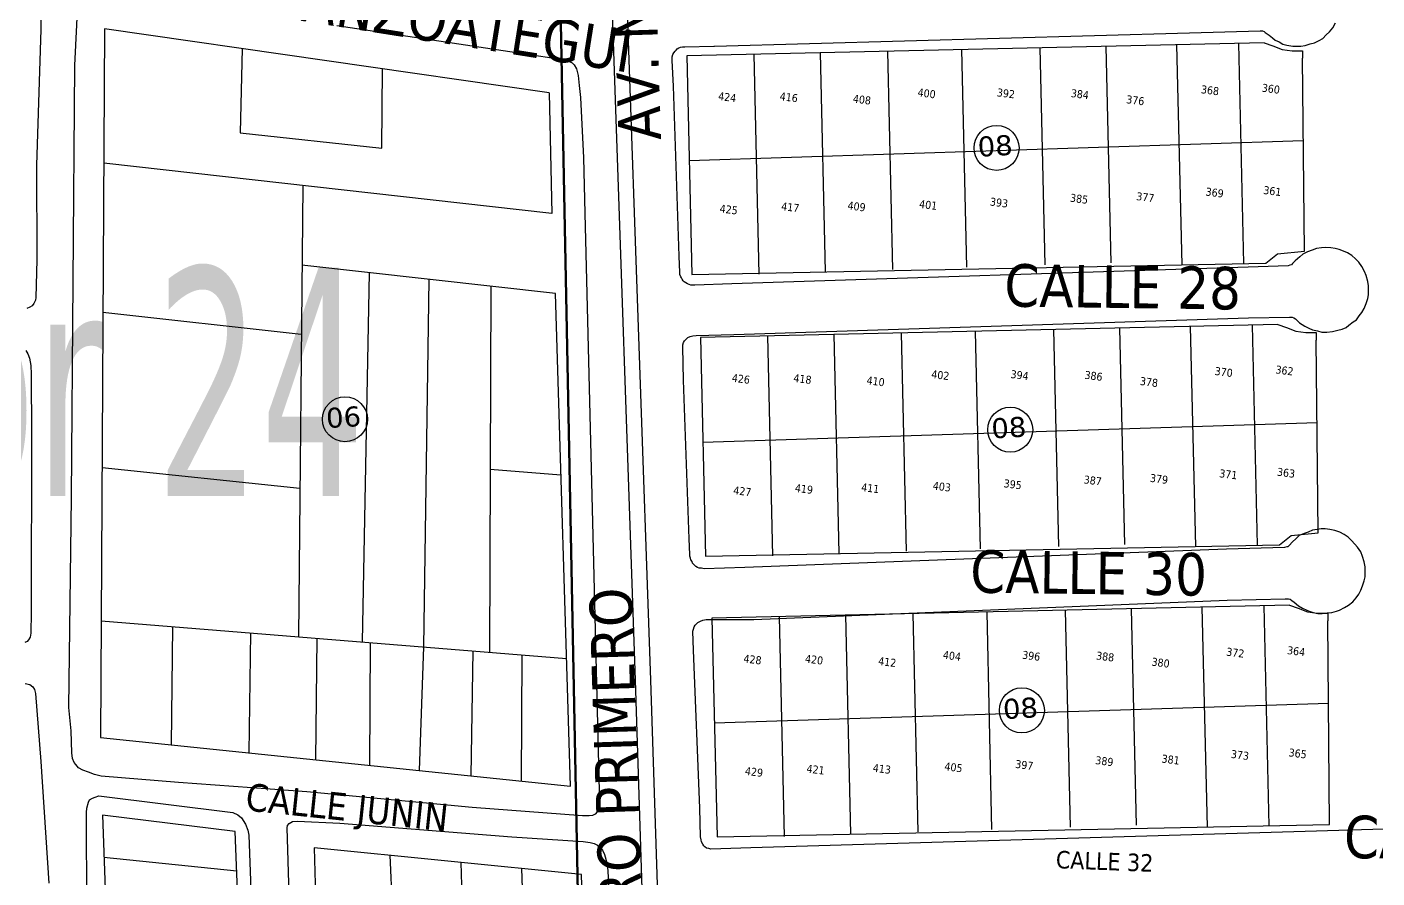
# Model space of a CAD drawing. Header units: metres. Extents: x 2 to 659295185, y -28 to 1124222152.
# Drawn here: x 657864.3 to 658134.2, y 1123597.7 to 1123767.8 of the extents above; entities that cross this region are included whole.
import ezdxf
from ezdxf.enums import TextEntityAlignment as Align

# ---------------------------------------------------------------- set-up
doc = ezdxf.new("R2010")
doc.units = ezdxf.units.M
doc.header["$MEASUREMENT"] = 0
for name, color, linetype in [('CALLES', 1, 'CONTINUOUS'), ('CURVAS', 2, 'CONTINUOUS'), ('MANZANA', 30, 'CONTINUOUS'), ('Numero de manzana', 6, 'CONTINUOUS'), ('Parcelas', 140, 'CONTINUOUS'), ('TEXTOS', 7, 'CONTINUOUS')]:
    doc.layers.add(name, color=color, linetype=linetype)
doc.styles.add('ROMAN', font='verdana.ttf')
doc.styles.get("Standard").update_dxf_attribs({"font": 'tahoma.ttf'})

msp = doc.modelspace()

# ---------------------------------------------------------------- linework, layer by layer
at = {"layer": 'CURVAS', "lineweight": 211}
msp.add_lwpolyline([(657971, 1123772), (657979, 1123363), (657504, 1123468), (657209, 1123527), (657217, 1123883), (657420, 1123852), (657971, 1123772)], dxfattribs=at)
at = {"layer": 'MANZANA', "lineweight": -2}
for p, q in [((657873.9042, 1123760.1519), (657874.5144, 1123772.3194)), ((658125.3529, 1123767.6803), (658125.8889, 1123768.6801)), ((657926.2488, 1123768.1202), (657963.5282, 1123762.5414)), ((658001.7642, 1123764.0311), (658096.7564, 1123766.6705)), ((658096.7564, 1123766.6705), (658110.8897, 1123767.0605)), ((658110.8897, 1123767.0605), (658111.3268, 1123767.0705)), ((658111.3268, 1123767.0705), (658111.6566, 1123766.9605)), ((658111.6566, 1123766.9605), (658111.8792, 1123766.7405)), ((658111.8792, 1123766.7405), (658112.6461, 1123766.1906)), ((658112.6461, 1123766.1906), (658113.3058, 1123765.6408)), ((658123.3822, 1123765.5708), (658124.0418, 1123766.2406)), ((658124.0418, 1123766.2406), (658124.6933, 1123766.9005)), ((658124.6933, 1123766.9005), (658125.3529, 1123767.6803)), ((657993.8812, 1123763.0013), (657994.0956, 1123763.2312)), ((657994.0956, 1123763.2312), (657994.3182, 1123763.4512)), ((657994.3182, 1123763.4512), (657994.6398, 1123763.6712)), ((657994.6398, 1123763.6712), (657994.9696, 1123763.7811)), ((657994.9696, 1123763.7811), (657995.4067, 1123763.9011)), ((657995.4067, 1123763.9011), (657995.8437, 1123763.9011)), ((657995.8437, 1123763.9011), (658001.657, 1123764.0311)), ((658001.657, 1123764.0311), (658001.7642, 1123764.0311)), ((658113.3058, 1123765.6408), (658113.8582, 1123765.2008)), ((658113.8582, 1123765.2008), (658114.6251, 1123764.8709)), ((658114.6251, 1123764.8709), (658115.392, 1123764.431)), ((658115.392, 1123764.431), (658116.1588, 1123764.211)), ((658116.1588, 1123764.211), (658117.3627, 1123763.9911)), ((658117.3627, 1123763.9911), (658118.1296, 1123764.0011)), ((658118.1296, 1123764.0011), (658119.0119, 1123764.0011)), ((658119.0119, 1123764.0011), (658119.8859, 1123764.1211)), ((658119.8859, 1123764.1211), (658120.8672, 1123764.451)), ((658120.8672, 1123764.451), (658121.7495, 1123764.6809)), ((658121.7495, 1123764.6809), (658122.6236, 1123765.1209)), ((658122.6236, 1123765.1209), (658123.3822, 1123765.5708)), ((657963.5282, 1123762.5414), (657971.4278, 1123761.3516)), ((657971.4278, 1123761.3516), (657972.6317, 1123761.0317)), ((657972.6317, 1123761.0317), (657973.2913, 1123760.7018)), ((657973.2913, 1123760.7018), (657973.7284, 1123760.2618)), ((657993.337, 1123761.8915), (657993.4442, 1123762.3414)), ((657993.337, 1123761.1217), (657993.337, 1123761.8915)), ((657993.5843, 1123756.0327), (657993.337, 1123761.1217)), ((657993.4442, 1123762.3414), (657993.6586, 1123762.6714)), ((657993.6586, 1123762.6714), (657993.8812, 1123763.0013)), ((657873.195, 1123673.7695), (657873.9042, 1123760.1519)), ((657973.7284, 1123760.2618), (657974.1736, 1123759.492)), ((657974.1736, 1123759.492), (657974.5035, 1123758.1623)), ((657974.5035, 1123758.1623), (657974.7343, 1123756.1727)), ((657974.7343, 1123756.1727), (657974.9652, 1123753.7432)), ((657994.7223, 1123721.9796), (657993.5843, 1123756.0327)), ((657974.9652, 1123753.7432), (657975.5672, 1123741.6856)), ((657975.5672, 1123741.6856), (657975.831, 1123730.6279)), ((657975.831, 1123730.6279), (657978.6346, 1123617.7209)), ((658120.29, 1123722.8695), (658119.4159, 1123722.4196)), ((658121.2712, 1123723.1994), (658120.29, 1123722.8695)), ((658122.1453, 1123723.5393), (658121.2712, 1123723.1994)), ((658123.1348, 1123723.6493), (658122.1453, 1123723.5393)), ((658124.0089, 1123723.7693), (658123.1348, 1123723.6493)), ((658124.9984, 1123723.6593), (658124.0089, 1123723.7693)), ((658125.8724, 1123723.5493), (658124.9984, 1123723.6593)), ((658126.6393, 1123723.3394), (658125.8724, 1123723.5493)), ((658127.5216, 1123723.0094), (658126.6393, 1123723.3394)), ((658128.2885, 1123722.6795), (658127.5216, 1123723.0094)), ((658129.1708, 1123722.1296), (658128.2885, 1123722.6795)), ((657994.846, 1123718.7703), (657994.7223, 1123721.9796)), ((658116.4639, 1123720.08), (658108.4654, 1123719.8301)), ((658116.7938, 1123720.2), (658116.4639, 1123720.08)), ((658117.1236, 1123720.31), (658116.7938, 1123720.2)), ((658117.338, 1123720.5299), (658117.1236, 1123720.31)), ((658117.8822, 1123721.0898), (658117.338, 1123720.5299)), ((658118.7563, 1123721.8597), (658117.8822, 1123721.0898)), ((658119.4159, 1123722.4196), (658118.7563, 1123721.8597)), ((658129.9376, 1123721.4697), (658129.1708, 1123722.1296)), ((658130.5973, 1123720.8099), (658129.9376, 1123721.4697)), ((658131.1498, 1123719.9301), (658130.5973, 1123720.8099)), ((658131.7022, 1123718.9303), (658131.1498, 1123719.9301)), ((657994.846, 1123718.3304), (657994.846, 1123718.7703)), ((657995.0686, 1123717.8805), (657994.846, 1123718.3304)), ((657995.1758, 1123717.6605), (657995.0686, 1123717.8805)), ((657995.2912, 1123717.4406), (657995.1758, 1123717.6605)), ((657995.5056, 1123717.1106), (657995.2912, 1123717.4406)), ((658108.4654, 1123719.8301), (658005.2605, 1123716.4908)), ((658132.0321, 1123718.1604), (658131.7022, 1123718.9303)), ((658132.3702, 1123716.9507), (658132.0321, 1123718.1604)), ((657995.7283, 1123716.8907), (657995.5056, 1123717.1106)), ((657996.0581, 1123716.6707), (657995.7283, 1123716.8907)), ((657996.3879, 1123716.4508), (657996.0581, 1123716.6707)), ((657996.7178, 1123716.3408), (657996.3879, 1123716.4508)), ((657997.0476, 1123716.2308), (657996.7178, 1123716.3408)), ((657997.8145, 1123716.2408), (657997.0476, 1123716.2308)), ((658005.2605, 1123716.4908), (657997.8145, 1123716.2408)), ((658132.4856, 1123716.0608), (658132.3702, 1123716.9507)), ((658132.4856, 1123715.181), (658132.4856, 1123716.0608)), ((658132.4938, 1123714.2912), (658132.4856, 1123715.181)), ((658131.628, 1123711.5218), (658132.0568, 1123712.5216)), ((658132.0568, 1123712.5216), (658132.3866, 1123713.5214)), ((658132.3866, 1123713.5214), (658132.4938, 1123714.2912)), ((658005.6398, 1123706.3228), (658108.5149, 1123709.6521)), ((658108.5149, 1123709.6521), (658116.7278, 1123709.8021)), ((658116.7278, 1123709.8021), (658117.2803, 1123709.8021)), ((658117.2803, 1123709.8021), (658117.6101, 1123709.6921)), ((658117.6101, 1123709.6921), (658117.9399, 1123709.4722)), ((658117.9399, 1123709.4722), (658118.7068, 1123708.7023)), ((658129.4429, 1123708.8623), (658130.1025, 1123709.3022)), ((658130.1025, 1123709.3022), (658130.6468, 1123710.0821)), ((658130.6468, 1123710.0821), (658131.191, 1123710.7519)), ((658131.191, 1123710.7519), (658131.628, 1123711.5218)), ((658118.7068, 1123708.7023), (658119.2593, 1123708.3724)), ((658119.2593, 1123708.3724), (658119.8035, 1123708.0425)), ((658119.8035, 1123708.0425), (658120.5786, 1123707.6026)), ((658120.5786, 1123707.6026), (658121.3455, 1123707.2726)), ((658121.3455, 1123707.2726), (658122.335, 1123707.0627)), ((658122.335, 1123707.0627), (658123.209, 1123706.8427)), ((658123.209, 1123706.8427), (658124.1985, 1123706.8427)), ((658124.1985, 1123706.8427), (658125.287, 1123706.9627)), ((658125.287, 1123706.9627), (658126.3837, 1123707.1827)), ((658126.3837, 1123707.1827), (658127.2577, 1123707.4126)), ((658127.2577, 1123707.4126), (658128.0246, 1123707.7525)), ((658128.0246, 1123707.7525), (658128.5688, 1123708.1924)), ((658128.5688, 1123708.1924), (658129.4429, 1123708.8623)), ((657995.4562, 1123704.2832), (657995.5633, 1123704.7232)), ((657995.4562, 1123703.8433), (657995.4562, 1123704.2832)), ((657995.5963, 1123697.2047), (657995.4562, 1123703.8433)), ((657995.5633, 1123704.7232), (657995.7777, 1123705.0631)), ((657995.7777, 1123705.0631), (657996.1076, 1123705.393)), ((657996.1076, 1123705.393), (657996.4374, 1123705.723)), ((657996.4374, 1123705.723), (657996.8744, 1123705.9529)), ((657996.8744, 1123705.9529), (657997.4187, 1123706.0629)), ((657997.4187, 1123706.0629), (657998.0783, 1123706.1729)), ((657998.0783, 1123706.1729), (658005.6398, 1123706.3228)), ((657864.0751, 1123703.1435), (657864.5204, 1123702.4836)), ((657864.5204, 1123702.4836), (657864.8502, 1123701.6038)), ((657864.8502, 1123701.6038), (657865.0811, 1123700.1641)), ((657865.0811, 1123700.1641), (657865.1965, 1123698.3944)), ((657865.1965, 1123698.3944), (657865.246, 1123686.3369)), ((657996.726, 1123665.4711), (657995.5963, 1123697.2047)), ((657865.246, 1123686.3369), (657865.1883, 1123650.7241)), ((657872.725, 1123631.738), (657873.195, 1123673.7695)), ((658118.682, 1123666.121), (658118.0224, 1123665.5611)), ((658119.6633, 1123666.5709), (658118.682, 1123666.121)), ((658120.4302, 1123666.7909), (658119.6633, 1123666.5709)), ((658121.3042, 1123667.2408), (658120.4302, 1123666.7909)), ((658122.2855, 1123667.3508), (658121.3042, 1123667.2408)), ((658123.0523, 1123667.4707), (658122.2855, 1123667.3508)), ((658123.8192, 1123667.4707), (658123.0523, 1123667.4707)), ((658124.8087, 1123667.3608), (658123.8192, 1123667.4707)), ((658125.7982, 1123667.1508), (658124.8087, 1123667.3608)), ((658126.7877, 1123666.8209), (658125.7982, 1123667.1508)), ((658127.6618, 1123666.381), (658126.7877, 1123666.8209)), ((658128.4286, 1123665.8311), (658127.6618, 1123666.381)), ((657996.8497, 1123662.3718), (657996.726, 1123665.4711)), ((658104.1199, 1123663.4016), (658007.8167, 1123659.7623)), ((658115.73, 1123663.7815), (658104.1199, 1123663.4016)), ((658116.1671, 1123663.9015), (658115.73, 1123663.7815)), ((658116.3897, 1123663.9015), (658116.1671, 1123663.9015)), ((658116.7113, 1123664.2314), (658116.3897, 1123663.9015)), ((658117.2638, 1123664.7913), (658116.7113, 1123664.2314)), ((658118.0224, 1123665.5611), (658117.2638, 1123664.7913)), ((658129.2037, 1123665.0612), (658128.4286, 1123665.8311)), ((658130.3004, 1123663.8515), (658129.2037, 1123665.0612)), ((658130.9684, 1123662.8617), (658130.3004, 1123663.8515)), ((657996.8497, 1123662.0418), (657996.8497, 1123662.3718)), ((657996.9569, 1123661.6019), (657996.8497, 1123662.0418)), ((657997.0723, 1123661.262), (657996.9569, 1123661.6019)), ((657997.295, 1123660.9321), (657997.0723, 1123661.262)), ((657997.4022, 1123660.6021), (657997.295, 1123660.9321)), ((657997.6248, 1123660.3822), (657997.4022, 1123660.6021)), ((658131.2982, 1123661.9719), (658130.9684, 1123662.8617)), ((658131.628, 1123660.8721), (658131.2982, 1123661.9719)), ((658131.8589, 1123659.8723), (658131.628, 1123660.8721)), ((657997.8392, 1123660.1622), (657997.6248, 1123660.3822)), ((657998.0618, 1123659.9423), (657997.8392, 1123660.1622)), ((657998.3917, 1123659.7223), (657998.0618, 1123659.9423)), ((657998.7215, 1123659.6123), (657998.3917, 1123659.7223)), ((657999.1585, 1123659.6123), (657998.7215, 1123659.6123)), ((657999.711, 1123659.5124), (657999.1585, 1123659.6123)), ((658007.8167, 1123659.7623), (657999.711, 1123659.5124)), ((658131.6445, 1123657.1128), (658131.8672, 1123657.8827)), ((658131.8589, 1123658.9925), (658131.8589, 1123659.8723)), ((658131.8672, 1123657.8827), (658131.8589, 1123658.9925)), ((658130.5643, 1123654.4534), (658131.0013, 1123655.2232)), ((658131.0013, 1123655.2232), (658131.3229, 1123656.113)), ((658131.3229, 1123656.113), (658131.6445, 1123657.1128)), ((658009.6143, 1123649.3744), (658104.2683, 1123653.2236)), ((658104.2683, 1123653.2236), (658115.8867, 1123653.5036)), ((658115.8867, 1123653.5036), (658116.5464, 1123653.5036)), ((658116.5464, 1123653.5036), (658116.868, 1123653.3936)), ((658116.868, 1123653.3936), (658117.1978, 1123653.1736)), ((658117.1978, 1123653.1736), (658117.6431, 1123652.8437)), ((658117.6431, 1123652.8437), (658118.5254, 1123652.0739)), ((658128.4946, 1123652.2238), (658129.3687, 1123652.8937)), ((658129.3687, 1123652.8937), (658130.0201, 1123653.6735)), ((658130.0201, 1123653.6735), (658130.5643, 1123654.4534)), ((657865.1883, 1123650.7241), (657865.0976, 1123646.635)), ((658118.5254, 1123652.0739), (658119.2922, 1123651.634)), ((658119.2922, 1123651.634), (658120.1663, 1123651.194)), ((658120.1663, 1123651.194), (658120.826, 1123650.9741)), ((658120.826, 1123650.9741), (658121.4856, 1123650.7641)), ((658121.4856, 1123650.7641), (658122.3597, 1123650.5442)), ((658122.3597, 1123650.5442), (658123.242, 1123650.5442)), ((658123.242, 1123650.5442), (658124.2233, 1123650.6642)), ((658124.2233, 1123650.6642), (658125.2128, 1123650.7741)), ((658125.2128, 1123650.7741), (658126.0868, 1123651.0041)), ((658126.0868, 1123651.0041), (658126.7465, 1123651.224)), ((658126.7465, 1123651.224), (658127.7277, 1123651.7839)), ((658127.7277, 1123651.7839), (658128.4946, 1123652.2238)), ((657997.4599, 1123647.0049), (657997.5671, 1123647.4448)), ((657997.5671, 1123647.4448), (657997.6743, 1123647.8847)), ((657997.6743, 1123647.8847), (657997.8969, 1123648.2247)), ((657997.8969, 1123648.2247), (657998.1113, 1123648.4446)), ((657998.1113, 1123648.4446), (657998.4411, 1123648.7745)), ((657998.4411, 1123648.7745), (657998.9854, 1123648.9945)), ((657998.9854, 1123648.9945), (657999.4224, 1123649.2245)), ((657999.4224, 1123649.2245), (658000.0821, 1123649.3344)), ((658000.0821, 1123649.3344), (658009.6143, 1123649.3744)), ((657864.339, 1123644.9753), (657863.902, 1123644.7454)), ((657864.6606, 1123645.3052), (657864.339, 1123644.9753)), ((657864.9904, 1123645.8551), (657864.6606, 1123645.3052)), ((657865.0976, 1123646.635), (657864.9904, 1123645.8551)), ((657997.5918, 1123643.2457), (657997.4599, 1123647.0049)), ((657998.8287, 1123611.6121), (657997.5918, 1123643.2457)), ((657863.9349, 1123636.567), (657864.9244, 1123636.3471)), ((657864.9244, 1123636.3471), (657865.4769, 1123635.9072)), ((657865.4769, 1123635.9072), (657865.8067, 1123635.3573)), ((657865.8067, 1123635.3573), (657866.0294, 1123634.5874)), ((657866.0294, 1123634.5874), (657867.0766, 1123620.9802)), ((657873.1868, 1123627.099), (657872.725, 1123631.738)), ((657873.3105, 1123622.6699), (657873.1868, 1123627.099)), ((657867.0766, 1123620.9802), (657868.7175, 1123596.6552)), ((657873.4259, 1123621.5701), (657873.3105, 1123622.6699)), ((657873.7557, 1123620.7902), (657873.4259, 1123621.5701)), ((657874.0856, 1123620.3503), (657873.7557, 1123620.7902)), ((657874.638, 1123619.6905), (657874.0856, 1123620.3503)), ((657875.5203, 1123619.2506), (657874.638, 1123619.6905)), ((657876.617, 1123618.8106), (657875.5203, 1123619.2506)), ((657877.8209, 1123618.3807), (657876.617, 1123618.8106)), ((657879.1403, 1123618.0508), (657877.8209, 1123618.3807)), ((657894.593, 1123616.7911), (657879.1403, 1123618.0508)), ((657978.6346, 1123617.7209), (657978.7666, 1123612.4119)), ((657920.2458, 1123614.9114), (657894.593, 1123616.7911)), ((657953.3529, 1123611.7421), (657920.2458, 1123614.9114)), ((657876.3202, 1123611.6221), (657876.6418, 1123612.8419)), ((657876.6418, 1123612.8419), (657876.8562, 1123613.2818)), ((657876.8562, 1123613.2818), (657877.4086, 1123613.6217)), ((657877.4086, 1123613.6217), (657877.9529, 1123613.8417)), ((657877.9529, 1123613.8417), (657878.7197, 1123614.0716)), ((657878.7197, 1123614.0716), (657905.4693, 1123610.7623)), ((657978.7666, 1123612.4119), (657978.6676, 1123611.4121)), ((657876.213, 1123610.7423), (657876.3202, 1123611.6221)), ((657876.3037, 1123590.4964), (657876.213, 1123610.7423)), ((657905.4693, 1123610.7623), (657906.4588, 1123610.3224)), ((657906.4588, 1123610.3224), (657907.2256, 1123609.6625)), ((657907.2256, 1123609.6625), (657908.0007, 1123608.4428)), ((657975.3858, 1123610.0724), (657953.3529, 1123611.7421)), ((657976.6969, 1123610.0824), (657975.3858, 1123610.0724)), ((657977.3565, 1123610.1924), (657976.6969, 1123610.0824)), ((657977.9008, 1123610.4124), (657977.3565, 1123610.1924)), ((657978.3378, 1123610.8623), (657977.9008, 1123610.4124)), ((657978.6676, 1123611.4121), (657978.3378, 1123610.8623)), ((657998.9606, 1123605.8633), (657998.8287, 1123611.6121)), ((658267.3959, 1123611.3722), (658009.0535, 1123603.6937)), ((657908.0007, 1123608.4428), (657908.446, 1123607.233)), ((657908.446, 1123607.233), (657908.6686, 1123606.2332)), ((657916.329, 1123607.7129), (657916.4362, 1123608.1528)), ((657916.7166, 1123594.4356), (657916.329, 1123607.7129)), ((657916.4362, 1123608.1528), (657916.7661, 1123608.5927)), ((657916.7661, 1123608.5927), (657917.4257, 1123608.9327)), ((657917.4257, 1123608.9327), (657918.407, 1123609.0426)), ((657918.407, 1123609.0426), (657926.8507, 1123608.6427)), ((657926.8507, 1123608.6427), (657961.2689, 1123605.9233)), ((657908.6686, 1123606.2332), (657909.2871, 1123590.0965)), ((657961.2689, 1123605.9233), (657975.5177, 1123604.9835)), ((657975.5177, 1123604.9835), (657976.9442, 1123604.7735)), ((657976.9442, 1123604.7735), (657977.7111, 1123604.5535)), ((657977.7111, 1123604.5535), (657978.3708, 1123604.2236)), ((657978.3708, 1123604.2236), (657978.915, 1123603.7837)), ((657999.0761, 1123605.3134), (657998.9606, 1123605.8633)), ((657999.1833, 1123604.8735), (657999.0761, 1123605.3134)), ((657999.4059, 1123604.4336), (657999.1833, 1123604.8735)), ((657999.6286, 1123604.0936), (657999.4059, 1123604.4336)), ((657999.8429, 1123603.8737), (657999.6286, 1123604.0936)), ((658000.1728, 1123603.6537), (657999.8429, 1123603.8737)), ((657978.915, 1123603.7837), (657979.3603, 1123603.2338)), ((657979.3603, 1123603.2338), (657979.7973, 1123602.354)), ((657979.7973, 1123602.354), (657980.2426, 1123600.6943)), ((658000.6181, 1123603.5537), (658000.1728, 1123603.6537)), ((658001.0551, 1123603.4438), (658000.6181, 1123603.5537)), ((658009.0535, 1123603.6937), (658001.0551, 1123603.4438)), ((657980.2426, 1123600.6943), (657980.4735, 1123599.1446)), ((657980.4735, 1123599.1446), (657980.8363, 1123590.2964))]:
    msp.add_line(p, q, dxfattribs=at)
for points in [[(657989.7006, 1123520.4407), (657985.9982, 1123637.2169), (657981.3558, 1123770.6897), (657981.3558, 1123770.6897), (657981.3558, 1123770.6897), (657979.0139, 1123901.963), (657979.0139, 1123902.073), (657979.0139, 1123902.183), (657979.0139, 1123902.2929), (657979.0139, 1123902.4029), (657979.1211, 1123902.5129), (657979.1211, 1123902.6229), (657973.951, 1124055.0119)], [(657976.5897, 1124054.6919), (657981.9742, 1123902.193), (657981.9742, 1123902.083), (657981.9742, 1123901.973), (657984.3078, 1123770.8097), (657988.9584, 1123637.2269), (657992.768, 1123520.5606)], [(657856.2745, 1123782.1874), (657865.2708, 1123780.9076), (657866.0376, 1123780.4677), (657866.5901, 1123780.0278), (657866.9199, 1123779.4779), (657867.1426, 1123778.6981), (657867.258, 1123777.4883), (657867.0848, 1123767.3104), (657866.219, 1123740.2059), (657866.3015, 1123721.2998), (657866.1118, 1123713.7713), (657866.0046, 1123713.2214), (657865.6831, 1123712.5516), (657865.3532, 1123712.1116), (657864.9162, 1123711.7817), (657864.2648, 1123711.5518)]]:
    msp.add_lwpolyline(points, dxfattribs=at)
at = {"layer": 'Numero de manzana', "lineweight": -2}
for centre in [(658058.1584, 1123743.6526), (657927.8971, 1123689.3979), (658060.8917, 1123687.3168), (658063.2152, 1123631.1907)]:
    msp.add_circle(centre, 4.5001, dxfattribs=at)
at = {"layer": 'Parcelas', "lineweight": -3}
for p, q in [((657879.8236, 1123767.5003), (657879.0496, 1123625.7466)), ((657968.7202, 1123754.6498), (657879.8236, 1123767.5003)), ((657907.3212, 1123763.5253), (657906.9232, 1123746.6495)), ((658111.6834, 1123764.6867), (657996.2088, 1123762.0541)), ((658052.1871, 1123719.8254), (658051.1958, 1123763.3077)), ((658067.8813, 1123720.3042), (658066.8928, 1123763.6656)), ((658081.0718, 1123720.7043), (658080.0855, 1123763.9664)), ((658095.2789, 1123720.2939), (658094.2226, 1123764.2887)), ((658107.5881, 1123720.5343), (658106.5842, 1123764.5705)), ((658111.6834, 1123764.6867), (658113.4156, 1123764.0606)), ((658113.4156, 1123764.0606), (658115.2779, 1123763.3532)), ((658115.2779, 1123763.3532), (658117.2868, 1123763.0728)), ((657996.2088, 1123762.0541), (657997.2578, 1123718.3788)), ((658010.7277, 1123718.4156), (658009.7258, 1123762.3623)), ((658023.9655, 1123718.9667), (658022.9693, 1123762.6642)), ((658037.4435, 1123719.3744), (658036.4495, 1123762.9715)), ((658117.2868, 1123763.0728), (658119.3251, 1123763.0728)), ((658119.3251, 1123763.0728), (658119.3241, 1123761.578)), ((658119.7039, 1123723.025), (658119.3241, 1123761.578)), ((657935.2545, 1123743.5808), (657935.4332, 1123759.4616)), ((657968.7202, 1123754.6498), (657969.2761, 1123730.5717)), ((657906.9232, 1123746.6495), (657935.2545, 1123743.5808)), ((657996.7384, 1123741.1603), (658119.4863, 1123745.1119)), ((657969.2761, 1123730.5717), (657879.677, 1123740.6406)), ((657919.4537, 1123736.1706), (657918.5926, 1123645.9115)), ((658114.2996, 1123722.5055), (658119.7039, 1123723.025)), ((657969.9595, 1123714.5415), (657919.3013, 1123720.2044)), ((657997.2578, 1123718.3788), (658111.9835, 1123720.6202)), ((658111.9835, 1123720.6202), (658114.2996, 1123722.5055)), ((657932.7099, 1123718.7055), (657931.3152, 1123644.883)), ((657944.6304, 1123717.373), (657943.602, 1123643.8897)), ((657957.0263, 1123715.9873), (657956.8112, 1123642.8218)), ((657973.0042, 1123616.0102), (657969.9595, 1123714.5415)), ((657919.1693, 1123706.3602), (657879.5136, 1123710.7283)), ((658114.4167, 1123708.3509), (657998.9421, 1123705.7183)), ((658040.1768, 1123663.0386), (658039.1828, 1123706.6357)), ((658054.9204, 1123663.4895), (658053.9291, 1123706.9719)), ((658070.6146, 1123663.9684), (658069.6261, 1123707.3298)), ((658083.8051, 1123664.3684), (658082.8188, 1123707.6305)), ((658098.0122, 1123663.958), (658096.9559, 1123707.9528)), ((658110.3214, 1123664.1985), (658109.3175, 1123708.2347)), ((658114.4167, 1123708.3509), (658116.1489, 1123707.7247)), ((658116.1489, 1123707.7247), (658118.0112, 1123707.0174)), ((658118.0112, 1123707.0174), (658120.0202, 1123706.7369)), ((658120.0202, 1123706.7369), (658122.0585, 1123706.7369)), ((658122.0585, 1123706.7369), (658122.0575, 1123705.2422)), ((657998.9421, 1123705.7183), (657999.9911, 1123662.043)), ((658013.461, 1123662.0797), (658012.4591, 1123706.0265)), ((658026.6989, 1123662.6308), (658025.7026, 1123706.3284)), ((658122.4372, 1123666.6892), (658122.0575, 1123705.2422)), ((657999.4718, 1123684.8245), (658122.2197, 1123688.776)), ((657918.8752, 1123675.5399), (657879.3441, 1123679.6746)), ((657956.9188, 1123679.4045), (657971.0792, 1123678.3064)), ((658114.7168, 1123664.2844), (658117.0329, 1123666.1697)), ((658117.0329, 1123666.1697), (658122.4372, 1123666.6892)), ((657999.9911, 1123662.043), (658114.7168, 1123664.2844)), ((658116.7402, 1123652.2249), (658001.2655, 1123649.5923)), ((658015.7844, 1123605.9537), (658014.7825, 1123649.9004)), ((658029.0223, 1123606.5048), (658028.0261, 1123650.2024)), ((658042.5002, 1123606.9125), (658041.5063, 1123650.5097)), ((658057.2439, 1123607.3635), (658056.2526, 1123650.8459)), ((658072.9381, 1123607.8424), (658071.9495, 1123651.2037)), ((658086.1286, 1123608.2424), (658085.1423, 1123651.5045)), ((658100.3357, 1123607.832), (658099.2793, 1123651.8268)), ((658112.6449, 1123608.0725), (658111.6409, 1123652.1086)), ((658116.7402, 1123652.2249), (658118.4723, 1123651.5987)), ((658118.4723, 1123651.5987), (658120.3346, 1123650.8914)), ((658120.3346, 1123650.8914), (658122.3436, 1123650.6109)), ((658122.3436, 1123650.6109), (658124.3819, 1123650.6109)), ((658124.3819, 1123650.6109), (658124.3809, 1123649.1161)), ((657879.1771, 1123649.0979), (657972.2142, 1123641.5766)), ((657893.387, 1123647.9492), (657893.1529, 1123624.2851)), ((658001.2655, 1123649.5923), (658002.3146, 1123605.917)), ((658124.7508, 1123608.3899), (658124.3809, 1123649.1161)), ((657909.0026, 1123646.6868), (657908.6958, 1123622.6744)), ((657922.2921, 1123645.6124), (657921.9738, 1123621.2984)), ((657932.9282, 1123644.7526), (657932.7919, 1123620.1774)), ((657943.602, 1123643.8897), (657942.7153, 1123619.149)), ((657953.4662, 1123643.0922), (657953.049, 1123618.0782)), ((657963.2405, 1123642.3021), (657963.1443, 1123617.032)), ((658001.7952, 1123628.6984), (658124.5431, 1123632.65)), ((657879.0496, 1123625.7466), (657973.0042, 1123616.0102)), ((657879.4203, 1123610.24), (657884.7835, 1123458.2015)), ((657905.9748, 1123606.9537), (657879.4203, 1123610.24)), ((657912.0575, 1123453.5599), (657905.9748, 1123606.9537)), ((658002.3146, 1123605.917), (658124.7508, 1123608.3899)), ((657879.7176, 1123601.8111), (657906.2872, 1123599.0743)), ((657921.7156, 1123603.7082), (657926.512, 1123452.4176)), ((657975.1626, 1123598.3777), (657921.7156, 1123603.7082)), ((657936.8487, 1123602.1989), (657938.2831, 1123569.3648)), ((657952.2073, 1123568.4432), (657951.1148, 1123600.7761)), ((657963.1851, 1123599.5723), (657964.4178, 1123567.635)), ((657980.8637, 1123443.1164), (657975.1626, 1123598.3777))]:
    msp.add_line(p, q, dxfattribs=at)

# ---------------------------------------------------------------- texts
at = {"layer": 'CALLES', "color": 0}
for s, height, rotation, p in [('AV. NEGRO PRIMERO', 8.5, 91.841747, (657985.1597, 1123797.923)), ('CALLE ANZOATEGUI', 8.5, 351, (657935.3882, 1123770.8016)), ('AV. NEGRO PRIMERO', 8.5, 91.841747, (657982.642, 1123602.9691)), ('CALLE JUNIN', 5.5, 354, (657928.2585, 1123611.1155))]:
    msp.add_text(s, height=height, rotation=rotation, dxfattribs=at).set_placement(p, align=Align.MIDDLE)
for s, height, rotation, p in [('CALLE 28', 8.5, 359.246321, (658059.6674, 1123711.9576)), ('CALLE 30', 8.5, 359.246321, (658052.8584, 1123654.7513)), ('CALLE 32', 8.5, 359.246321, (658127.5741, 1123601.6731)), ('CALLE 32', 3.5001, 357.808645, (658069.9694, 1123599.6292))]:
    msp.add_text(s, height=height, rotation=rotation, dxfattribs=at).set_placement(p)
at = {"layer": 'Numero de manzana', "lineweight": -2, "style": 'ROMAN'}
for s, p in [('08', (658054.5108, 1123741.876)), ('06', (657924.2494, 1123687.6213)), ('08', (658057.2441, 1123685.5401)), ('08', (658059.5675, 1123629.4141))]:
    msp.add_text(s, height=4, rotation=3.491535, dxfattribs=at).set_placement(p)
at = {"layer": 'Parcelas', "lineweight": -2}
for s, p in [('400', (658042.3, 1123754.002)), ('392', (658058.1479, 1123754.002)), ('384', (658072.929, 1123753.8502)), ('368', (658098.9539, 1123754.6207)), ('360', (658111.1101, 1123754.9242)), ('424', (658002.4345, 1123753.2607)), ('416', (658014.745, 1123753.2315)), ('408', (658029.3663, 1123752.7581)), ('376', (658084.0184, 1123752.6186)), ('393', (658056.7723, 1123732.1661)), ('385', (658072.7746, 1123732.9307)), ('377', (658086.0257, 1123733.2401)), ('369', (658099.8804, 1123734.1623)), ('361', (658111.4189, 1123734.4717)), ('425', (658002.7292, 1123730.7828)), ('417', (658015.0398, 1123731.2439)), ('409', (658028.2909, 1123731.3956)), ('401', (658042.6088, 1123731.705)), ('426', (658005.1678, 1123696.9249)), ('418', (658017.4783, 1123696.8957)), ('402', (658045.0333, 1123697.6662)), ('394', (658060.8812, 1123697.6662)), ('386', (658075.6624, 1123697.5144)), ('370', (658101.6872, 1123698.2849)), ('362', (658113.8434, 1123698.5884)), ('410', (658032.0996, 1123696.4223)), ('378', (658086.7517, 1123696.2828)), ('363', (658114.1522, 1123678.1359)), ('403', (658045.3421, 1123675.3692)), ('395', (658059.5056, 1123675.8303)), ('387', (658075.5079, 1123676.5949)), ('379', (658088.759, 1123676.9043)), ('371', (658102.6137, 1123677.8265)), ('427', (658005.4625, 1123674.4469)), ('419', (658017.7731, 1123674.9081)), ('411', (658031.0242, 1123675.0598)), ('428', (658007.4912, 1123640.7988)), ('420', (658019.8018, 1123640.7697)), ('412', (658034.4231, 1123640.2962)), ('404', (658047.3567, 1123641.5401)), ('396', (658063.2047, 1123641.5401)), ('388', (658077.9858, 1123641.3884)), ('380', (658089.0751, 1123640.1568)), ('372', (658104.0107, 1123642.1588)), ('364', (658116.1669, 1123642.4624)), ('373', (658104.9371, 1123621.7005)), ('365', (658116.4757, 1123622.0098)), ('421', (658020.0966, 1123618.782)), ('413', (658033.3476, 1123618.9338)), ('405', (658047.6655, 1123619.2431)), ('397', (658061.829, 1123619.7043)), ('389', (658077.8314, 1123620.4689)), ('381', (658091.0825, 1123620.7783)), ('429', (658007.786, 1123618.3209))]:
    msp.add_text(s, height=1.6, rotation=352.664052, dxfattribs=at).set_placement(p)
at = {"layer": 'TEXTOS', "color": 0, "width": 0.611111}
msp.add_text('1 DE MAYO sector 24', height=45.6994, dxfattribs=at).set_placement((657581.8281, 1123674.0194))

doc.saveas('drawing.dxf')
